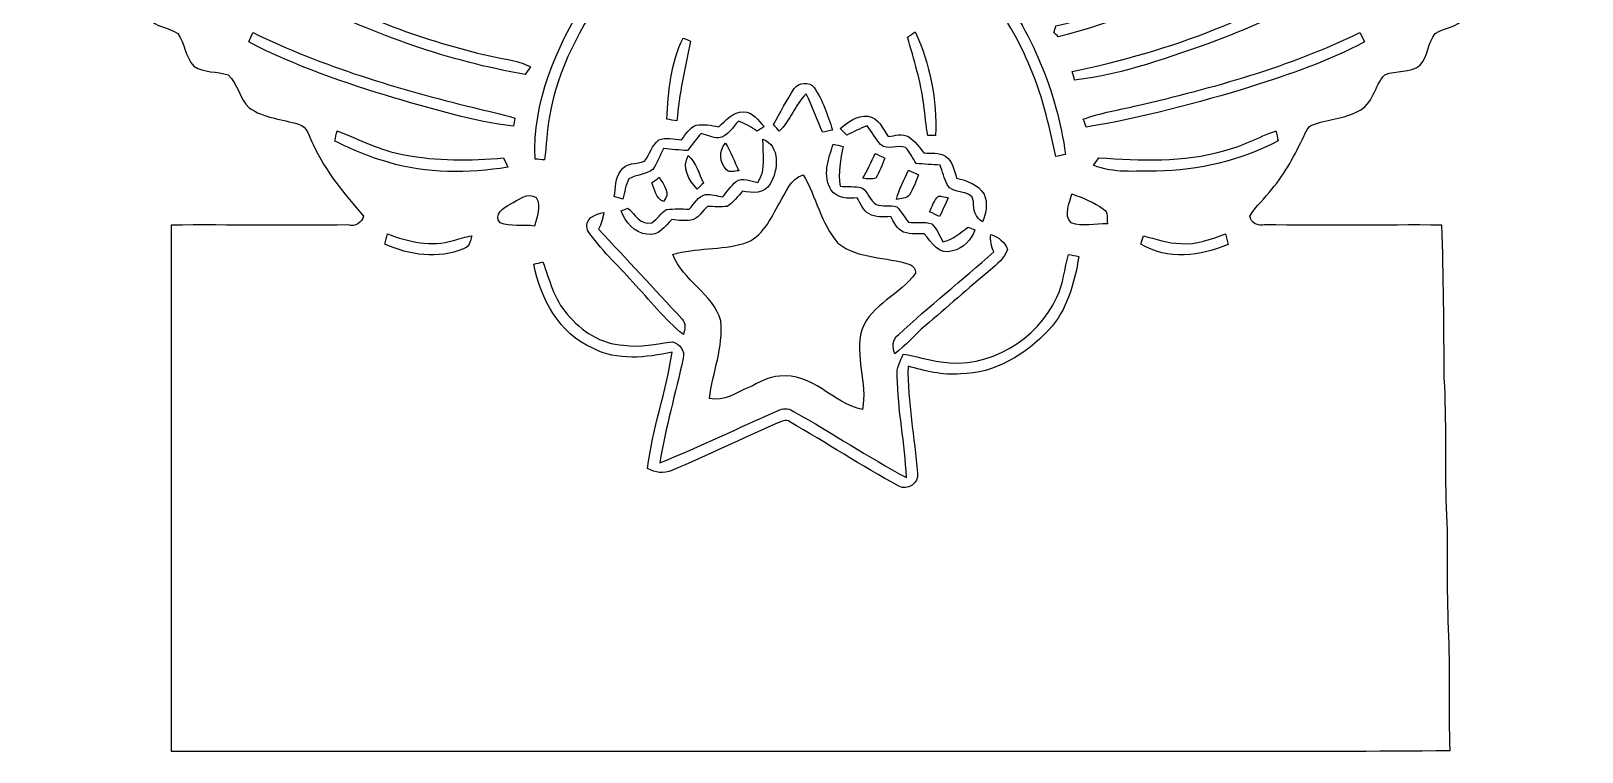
# Model space of a CAD drawing. Header units: centimetres. Extents: x -14.7 to 14.7, y -16 to 16.1.
# Drawn here: x -14.66 to 14.66, y -15.98 to -2.34 of the extents above; entities that cross this region are included whole.
import ezdxf

# ---------------------------------------------------------------- set-up
doc = ezdxf.new("R2010")
doc.units = ezdxf.units.CM
doc.header["$MEASUREMENT"] = 0
doc.layers.add('Camada 1', color=7, linetype='Continuous')

msp = doc.modelspace()

# ---------------------------------------------------------------- linework, layer by layer
at = {"layer": 'Camada 1', "color": 156}
for points, knots in [([(-1.37866, 15.8055), (0.9211, 16.02034), (3.26143, 16.12971), (5.54355, 15.70002), (5.54355, 15.70002), (6.09177, 15.57796), (6.66044, 15.46049), (7.13599, 15.14369), (7.13599, 15.14369), (7.29262, 15.03116), (7.44608, 14.86676), (7.42703, 14.65615), (7.42703, 14.65615), (7.4482, 14.39616), (7.13352, 14.25469), (7.16139, 13.99258), (7.16139, 13.99258), (7.16915, 13.40697), (7.15398, 12.78396), (7.45807, 12.26009), (7.45807, 12.26009), (7.67786, 12.20999), (7.9248, 12.22763), (8.12447, 12.11016), (8.12447, 12.11016), (8.1975, 12.07982), (8.16575, 11.98633), (8.13964, 11.93236), (8.13964, 11.93236), (8.02252, 11.76091), (7.82708, 11.65401), (7.72513, 11.47127), (7.72513, 11.47127), (7.69796, 11.21904), (7.85072, 10.95481), (7.72231, 10.71386), (7.72231, 10.71386), (7.487, 10.79465), (7.28169, 10.96186), (7.03897, 11.01231), (7.03897, 11.01231), (6.80085, 10.94811), (6.60118, 10.77595), (6.34682, 10.75373), (6.34682, 10.75373), (6.2925, 11.00737), (6.37328, 11.26419), (6.39939, 11.51608), (6.39939, 11.51608), (6.26392, 11.70834), (5.99828, 11.83569), (5.94819, 12.07453), (5.94819, 12.07453), (6.13763, 12.26573), (6.45724, 12.16766), (6.67949, 12.30348), (6.67949, 12.30348), (6.89857, 12.694), (6.79662, 13.17554), (6.7885, 13.60099), (6.7885, 13.60099), (6.78886, 13.71671), (6.63363, 13.77103), (6.54967, 13.69977), (6.54967, 13.69977), (5.57636, 13.10146), (4.44465, 12.85381), (3.34574, 12.5984), (3.34574, 12.5984), (2.99967, 12.50668), (2.63031, 12.48339), (2.3054, 12.32429), (2.3054, 12.32429), (2.37702, 12.18071), (2.51178, 12.09111), (2.65959, 12.03995), (2.65959, 12.03995), (3.53166, 11.67941), (4.29013, 11.08498), (4.92866, 10.39671), (4.92866, 10.39671), (5.55731, 9.68975), (5.97994, 8.80216), (6.13904, 7.87012), (6.13904, 7.87012), (6.24946, 7.32896), (6.2678, 6.77474), (6.25722, 6.22406), (6.25722, 6.22406), (6.24311, 6.09071), (6.26357, 5.95736), (6.30837, 5.83212), (6.30837, 5.83212), (6.56555, 5.86458), (6.88411, 5.99264), (7.09859, 5.79296), (7.09859, 5.79296), (7.22947, 5.67831), (7.25629, 5.50157), (7.33566, 5.35587), (7.33566, 5.35587), (7.54415, 5.29907), (7.77028, 5.32306), (7.97772, 5.25709), (7.97772, 5.25709), (8.22925, 5.12868), (8.45785, 4.84223), (8.36683, 4.54448), (8.36683, 4.54448), (8.16963, 4.20582), (7.7978, 4.03542), (7.45984, 3.8668), (7.45984, 3.8668), (7.4609, 3.81952), (7.46231, 3.7719), (7.46372, 3.72463), (7.46372, 3.72463), (7.73042, 3.5754), (7.9883, 3.40924), (8.22466, 3.21451), (8.22466, 3.21451), (8.39047, 3.08398), (8.5411, 2.92841), (8.73548, 2.8381), (8.73548, 2.8381), (10.08168, 4.38044), (11.43952, 5.91432), (12.86686, 7.38258), (12.86686, 7.38258), (13.25316, 7.74876), (13.59888, 8.17562), (14.06984, 8.43915), (14.06984, 8.43915), (14.39545, 8.53052), (14.62617, 8.1594), (14.65792, 7.88423), (14.65792, 7.88423), (14.63322, 7.64575), (14.44554, 7.48877), (14.34677, 7.28662), (14.34677, 7.28662), (14.43531, 7.07743), (14.61841, 6.89751), (14.58807, 6.65021), (14.58807, 6.65021), (14.55491, 6.39516), (14.26527, 6.27697), (14.18061, 6.04979), (14.18061, 6.04979), (14.23247, 5.83071), (14.3831, 5.61446), (14.30408, 5.38233), (14.30408, 5.38233), (14.21201, 5.19642), (14.03209, 5.074), (13.88145, 4.93924), (13.88145, 4.93924), (13.88957, 4.72369), (14.01657, 4.50286), (13.95024, 4.28942), (13.95024, 4.28942), (13.85147, 4.09928), (13.67508, 3.96593), (13.52127, 3.82199), (13.52127, 3.82199), (13.5576, 3.61491), (13.63098, 3.41101), (13.62287, 3.19793), (13.62287, 3.19793), (13.57736, 2.92664), (13.38721, 2.71392), (13.24751, 2.48638), (13.24751, 2.48638), (13.20659, 2.39254), (13.07218, 2.28247), (13.13815, 2.16782), (13.13815, 2.16782), (13.24504, 1.97591), (13.46412, 1.85032), (13.51527, 1.62595), (13.51527, 1.62595), (13.62922, 1.30246), (13.20059, 1.14406), (13.23128, 0.83538), (13.23128, 0.83538), (13.29655, 0.62054), (13.42707, 0.40958), (13.37239, 0.17427), (13.37239, 0.17427), (13.30149, -0.01588), (13.10428, -0.12806), (13.02949, -0.31538), (13.02949, -0.31538), (13.01044, -0.55492), (13.12122, -0.8255), (12.96141, -1.03823), (12.96141, -1.03823), (12.86334, -1.20086), (12.65202, -1.24319), (12.54548, -1.39559), (12.54548, -1.39559), (12.46576, -1.62278), (12.60687, -1.89724), (12.43542, -2.09797), (12.43542, -2.09797), (12.3063, -2.28529), (12.05124, -2.26977), (11.88261, -2.39289), (11.88261, -2.39289), (11.74503, -2.56893), (11.75032, -2.82328), (11.59722, -2.9905), (11.59722, -2.9905), (11.41201, -3.14678), (11.14249, -3.07869), (10.93152, -3.17253), (10.93152, -3.17253), (10.7315, -3.37749), (10.71245, -3.73874), (10.42458, -3.86151), (10.42458, -3.86151), (10.15718, -4.01426), (9.8358, -4.01179), (9.55357, -4.12397), (9.55357, -4.12397), (9.46961, -4.15643), (9.44633, -4.25203), (9.4047, -4.32223), (9.4047, -4.32223), (9.23678, -4.67995), (9.05157, -5.03414), (8.79369, -5.33647), (8.79369, -5.33647), (8.66246, -5.51004), (8.49312, -5.65644), (8.38271, -5.84482), (8.38271, -5.84482), (8.38235, -5.97147), (8.55063, -6.04555), (8.65999, -6.01063), (8.65999, -6.01063), (9.77547, -6.02721), (10.89131, -6.00745), (12.00714, -6.01521), (12.00714, -6.01521), (12.04454, -6.979), (12.04807, -7.9435), (12.05477, -8.90799), (12.05477, -8.90799), (12.10522, -9.72397), (12.06394, -10.54171), (12.09851, -11.35803), (12.09851, -11.35803), (12.13626, -12.12109), (12.09992, -12.88591), (12.13626, -13.64932), (12.13626, -13.64932), (12.1733, -14.41591), (12.13309, -15.18356), (12.16801, -15.95014), (12.16801, -15.95014), (9.34085, -15.98013), (6.51369, -15.95473), (3.68653, -15.96319), (3.68653, -15.96319), (-1.54623, -15.96319), (-6.77898, -15.96355), (-12.01173, -15.96284), (-12.01173, -15.96284), (-12.01208, -12.64708), (-12.01208, -9.33097), (-12.01208, -6.01486), (-12.01208, -6.01486), (-10.89448, -6.00781), (-9.77724, -6.0265), (-8.65999, -6.01098), (-8.65999, -6.01098), (-8.53123, -6.05472), (-8.40423, -5.96371), (-8.37389, -5.84518), (-8.37389, -5.84518), (-8.73019, -5.42537), (-9.09708, -5.00239), (-9.32251, -4.49298), (-9.32251, -4.49298), (-9.40188, -4.35963), (-9.42869, -4.15114), (-9.60226, -4.10422), (-9.60226, -4.10422), (-9.91729, -4.01708), (-10.25948, -3.98674), (-10.53783, -3.79871), (-10.53783, -3.79871), (-10.71386, -3.62268), (-10.74738, -3.34292), (-10.93223, -3.17571), (-10.93223, -3.17571), (-11.14178, -3.09809), (-11.3919, -3.14431), (-11.58134, -3.00919), (-11.58134, -3.00919), (-11.74327, -2.83704), (-11.75068, -2.58092), (-11.88367, -2.3936), (-11.88367, -2.3936), (-12.05265, -2.2733), (-12.30101, -2.27401), (-12.43789, -2.10044), (-12.43789, -2.10044), (-12.59628, -1.90041), (-12.46823, -1.62348), (-12.54795, -1.39771), (-12.54795, -1.39771), (-12.68377, -1.23084), (-12.92437, -1.15394), (-13.01468, -0.94791), (-13.01468, -0.94791), (-13.10605, -0.74542), (-12.99457, -0.52282), (-13.02068, -0.31397), (-13.02068, -0.31397), (-13.15403, -0.09772), (-13.43836, 0.07796), (-13.38545, 0.37006), (-13.38545, 0.37006), (-13.37381, 0.57432), (-13.22035, 0.7433), (-13.23023, 0.95215), (-13.23023, 0.95215), (-13.34841, 1.14618), (-13.55478, 1.31692), (-13.52656, 1.57021), (-13.52656, 1.57021), (-13.50751, 1.8415), (-13.20906, 1.97168), (-13.12404, 2.21156), (-13.12404, 2.21156), (-13.20306, 2.56646), (-13.55972, 2.80494), (-13.61299, 3.17359), (-13.61299, 3.17359), (-13.67402, 3.37785), (-13.54843, 3.55776), (-13.52197, 3.75179), (-13.52197, 3.75179), (-13.59006, 3.99979), (-13.91497, 4.08164), (-13.96647, 4.3434), (-13.96647, 4.3434), (-13.99646, 4.5406), (-13.89874, 4.7304), (-13.87158, 4.92196), (-13.87158, 4.92196), (-14.01833, 5.08247), (-14.24446, 5.19254), (-14.30549, 5.41584), (-14.30549, 5.41584), (-14.40286, 5.64797), (-14.2046, 5.85153), (-14.17849, 6.07448), (-14.17849, 6.07448), (-14.28574, 6.26463), (-14.52915, 6.36552), (-14.57149, 6.59412), (-14.57149, 6.59412), (-14.65862, 6.85906), (-14.44202, 7.06296), (-14.34853, 7.28416), (-14.34853, 7.28416), (-14.44484, 7.48418), (-14.6371, 7.65175), (-14.65157, 7.88423), (-14.65157, 7.88423), (-14.64063, 8.10154), (-14.50587, 8.31991), (-14.31325, 8.42151), (-14.31325, 8.42151), (-14.03844, 8.54816), (-13.8363, 8.26735), (-13.63839, 8.12871), (-13.63839, 8.12871), (-12.98081, 7.52863), (-12.37156, 6.87811), (-11.75844, 6.23323), (-11.75844, 6.23323), (-10.87332, 5.28249), (-9.99314, 4.32717), (-9.13941, 3.34786), (-9.13941, 3.34786), (-8.96303, 3.14572), (-8.78628, 2.94252), (-8.58732, 2.76119), (-8.58732, 2.76119), (-8.43421, 2.85327), (-8.26347, 2.92982), (-8.14211, 3.06352), (-8.14211, 3.06352), (-8.09907, 3.16195), (-8.21055, 3.21134), (-8.27899, 3.2512), (-8.27899, 3.2512), (-8.55945, 3.38914), (-8.88506, 3.51084), (-9.0237, 3.81635), (-9.0237, 3.81635), (-9.12742, 4.00897), (-9.04946, 4.24462), (-8.91822, 4.40231), (-8.91822, 4.40231), (-8.68363, 4.60975), (-8.35907, 4.59705), (-8.06838, 4.63726), (-8.06838, 4.63726), (-8.02287, 4.91596), (-7.87647, 5.24581), (-7.54768, 5.26027), (-7.54768, 5.26027), (-7.21254, 5.34423), (-7.01075, 4.88174), (-6.67632, 4.99674), (-6.67632, 4.99674), (-6.84354, 5.87163), (-6.90986, 6.76487), (-6.8453, 7.65457), (-6.8453, 7.65457), (-6.69537, 9.22373), (-5.76121, 10.6874), (-4.42419, 11.51396), (-4.42419, 11.51396), (-4.28272, 11.59828), (-4.14373, 11.70623), (-4.10351, 11.87803), (-4.10351, 11.87803), (-4.85987, 11.99127), (-5.62857, 12.00009), (-6.38845, 12.0904), (-6.38845, 12.0904), (-6.4135, 11.91507), (-6.45019, 11.73586), (-6.43043, 11.55876), (-6.43043, 11.55876), (-6.35212, 11.38026), (-6.1535, 11.27372), (-6.102, 11.07969), (-6.102, 11.07969), (-5.98734, 10.74738), (-6.30202, 10.36849), (-6.65021, 10.42317), (-6.65021, 10.42317), (-6.93596, 10.42564), (-7.13987, 10.71845), (-7.13811, 10.98515), (-7.13811, 10.98515), (-7.08554, 11.19646), (-6.90774, 11.34604), (-6.81461, 11.53724), (-6.81461, 11.53724), (-6.78815, 11.73586), (-6.75993, 11.94506), (-6.8012, 12.14332), (-6.8012, 12.14332), (-6.88622, 12.24104), (-7.02874, 12.25515), (-7.14234, 12.29854), (-7.14234, 12.29854), (-7.4609, 12.38885), (-7.77099, 12.50421), (-8.08143, 12.61816), (-8.08143, 12.61816), (-8.12059, 12.57723), (-8.15975, 12.53631), (-8.19891, 12.49539), (-8.19891, 12.49539), (-8.19256, 11.94788), (-8.18056, 11.40037), (-8.14917, 10.85391), (-8.14917, 10.85391), (-8.13294, 10.68987), (-8.05991, 10.53959), (-7.99677, 10.39001), (-7.99677, 10.39001), (-7.74347, 10.33992), (-7.48983, 10.28912), (-7.24429, 10.20833), (-7.24429, 10.20833), (-7.34836, 9.96844), (-7.5505, 9.80122), (-7.74383, 9.63612), (-7.74383, 9.63612), (-7.74876, 9.37119), (-7.66198, 9.10625), (-7.72336, 8.84343), (-7.72336, 8.84343), (-7.97913, 8.90411), (-8.19468, 9.07239), (-8.44585, 9.1373), (-8.44585, 9.1373), (-8.69103, 9.08826), (-8.90905, 8.88824), (-9.17011, 8.94221), (-9.17011, 8.94221), (-9.15317, 9.17646), (-9.08226, 9.404), (-9.06815, 9.63754), (-9.06815, 9.63754), (-9.19692, 9.84532), (-9.39377, 9.99984), (-9.54123, 10.19457), (-9.54123, 10.19457), (-9.35108, 10.40447), (-9.0364, 10.32827), (-8.79475, 10.42317), (-8.79475, 10.42317), (-8.67728, 10.55017), (-8.56968, 10.71527), (-8.57321, 10.89625), (-8.57321, 10.89625), (-8.5912, 11.48962), (-8.5912, 12.08334), (-8.57709, 12.67672), (-8.57709, 12.67672), (-8.56403, 12.94377), (-8.67128, 13.20306), (-8.63565, 13.46976), (-8.63565, 13.46976), (-8.5531, 13.68354), (-8.37353, 13.84582), (-8.19079, 13.97564), (-8.19079, 13.97564), (-7.72654, 14.29844), (-7.20584, 14.53092), (-6.67385, 14.71859), (-6.67385, 14.71859), (-4.97628, 15.35077), (-3.17147, 15.61218), (-1.37866, 15.8055), (-1.37866, 15.8055), (-1.37866, 15.8055), (-1.37866, 15.8055), (-1.37866, 15.8055)], [0, 0, 0, 0, 0.00735294, 0.00735294, 0.00735294, 0.00735294, 0.01470588, 0.01470588, 0.01470588, 0.01470588, 0.02205882, 0.02205882, 0.02205882, 0.02205882, 0.02941176, 0.02941176, 0.02941176, 0.02941176, 0.03676471, 0.03676471, 0.03676471, 0.03676471, 0.04411765, 0.04411765, 0.04411765, 0.04411765, 0.05147059, 0.05147059, 0.05147059, 0.05147059, 0.05882353, 0.05882353, 0.05882353, 0.05882353, 0.06617647, 0.06617647, 0.06617647, 0.06617647, 0.07352941, 0.07352941, 0.07352941, 0.07352941, 0.08088235, 0.08088235, 0.08088235, 0.08088235, 0.08823529, 0.08823529, 0.08823529, 0.08823529, 0.09558824, 0.09558824, 0.09558824, 0.09558824, 0.10294118, 0.10294118, 0.10294118, 0.10294118, 0.11029412, 0.11029412, 0.11029412, 0.11029412, 0.11764706, 0.11764706, 0.11764706, 0.11764706, 0.125, 0.125, 0.125, 0.125, 0.13235294, 0.13235294, 0.13235294, 0.13235294, 0.13970588, 0.13970588, 0.13970588, 0.13970588, 0.14705882, 0.14705882, 0.14705882, 0.14705882, 0.15441176, 0.15441176, 0.15441176, 0.15441176, 0.16176471, 0.16176471, 0.16176471, 0.16176471, 0.16911765, 0.16911765, 0.16911765, 0.16911765, 0.17647059, 0.17647059, 0.17647059, 0.17647059, 0.18382353, 0.18382353, 0.18382353, 0.18382353, 0.19117647, 0.19117647, 0.19117647, 0.19117647, 0.19852941, 0.19852941, 0.19852941, 0.19852941, 0.20588235, 0.20588235, 0.20588235, 0.20588235, 0.21323529, 0.21323529, 0.21323529, 0.21323529, 0.22058824, 0.22058824, 0.22058824, 0.22058824, 0.22794118, 0.22794118, 0.22794118, 0.22794118, 0.23529412, 0.23529412, 0.23529412, 0.23529412, 0.24264706, 0.24264706, 0.24264706, 0.24264706, 0.25, 0.25, 0.25, 0.25, 0.25735294, 0.25735294, 0.25735294, 0.25735294, 0.26470588, 0.26470588, 0.26470588, 0.26470588, 0.27205882, 0.27205882, 0.27205882, 0.27205882, 0.27941176, 0.27941176, 0.27941176, 0.27941176, 0.28676471, 0.28676471, 0.28676471, 0.28676471, 0.29411765, 0.29411765, 0.29411765, 0.29411765, 0.30147059, 0.30147059, 0.30147059, 0.30147059, 0.30882353, 0.30882353, 0.30882353, 0.30882353, 0.31617647, 0.31617647, 0.31617647, 0.31617647, 0.32352941, 0.32352941, 0.32352941, 0.32352941, 0.33088235, 0.33088235, 0.33088235, 0.33088235, 0.33823529, 0.33823529, 0.33823529, 0.33823529, 0.34558824, 0.34558824, 0.34558824, 0.34558824, 0.35294118, 0.35294118, 0.35294118, 0.35294118, 0.36029412, 0.36029412, 0.36029412, 0.36029412, 0.36764706, 0.36764706, 0.36764706, 0.36764706, 0.375, 0.375, 0.375, 0.375, 0.38235294, 0.38235294, 0.38235294, 0.38235294, 0.38970588, 0.38970588, 0.38970588, 0.38970588, 0.39705882, 0.39705882, 0.39705882, 0.39705882, 0.40441176, 0.40441176, 0.40441176, 0.40441176, 0.41176471, 0.41176471, 0.41176471, 0.41176471, 0.41911765, 0.41911765, 0.41911765, 0.41911765, 0.42647059, 0.42647059, 0.42647059, 0.42647059, 0.43382353, 0.43382353, 0.43382353, 0.43382353, 0.44117647, 0.44117647, 0.44117647, 0.44117647, 0.44852941, 0.44852941, 0.44852941, 0.44852941, 0.45588235, 0.45588235, 0.45588235, 0.45588235, 0.46323529, 0.46323529, 0.46323529, 0.46323529, 0.47058824, 0.47058824, 0.47058824, 0.47058824, 0.47794118, 0.47794118, 0.47794118, 0.47794118, 0.48529412, 0.48529412, 0.48529412, 0.48529412, 0.49264706, 0.49264706, 0.49264706, 0.49264706, 0.5, 0.5, 0.5, 0.5, 0.50735294, 0.50735294, 0.50735294, 0.50735294, 0.51470588, 0.51470588, 0.51470588, 0.51470588, 0.52205882, 0.52205882, 0.52205882, 0.52205882, 0.52941176, 0.52941176, 0.52941176, 0.52941176, 0.53676471, 0.53676471, 0.53676471, 0.53676471, 0.54411765, 0.54411765, 0.54411765, 0.54411765, 0.55147059, 0.55147059, 0.55147059, 0.55147059, 0.55882353, 0.55882353, 0.55882353, 0.55882353, 0.56617647, 0.56617647, 0.56617647, 0.56617647, 0.57352941, 0.57352941, 0.57352941, 0.57352941, 0.58088235, 0.58088235, 0.58088235, 0.58088235, 0.58823529, 0.58823529, 0.58823529, 0.58823529, 0.59558824, 0.59558824, 0.59558824, 0.59558824, 0.60294118, 0.60294118, 0.60294118, 0.60294118, 0.61029412, 0.61029412, 0.61029412, 0.61029412, 0.61764706, 0.61764706, 0.61764706, 0.61764706, 0.625, 0.625, 0.625, 0.625, 0.63235294, 0.63235294, 0.63235294, 0.63235294, 0.63970588, 0.63970588, 0.63970588, 0.63970588, 0.64705882, 0.64705882, 0.64705882, 0.64705882, 0.65441176, 0.65441176, 0.65441176, 0.65441176, 0.66176471, 0.66176471, 0.66176471, 0.66176471, 0.66911765, 0.66911765, 0.66911765, 0.66911765, 0.67647059, 0.67647059, 0.67647059, 0.67647059, 0.68382353, 0.68382353, 0.68382353, 0.68382353, 0.69117647, 0.69117647, 0.69117647, 0.69117647, 0.69852941, 0.69852941, 0.69852941, 0.69852941, 0.70588235, 0.70588235, 0.70588235, 0.70588235, 0.71323529, 0.71323529, 0.71323529, 0.71323529, 0.72058824, 0.72058824, 0.72058824, 0.72058824, 0.72794118, 0.72794118, 0.72794118, 0.72794118, 0.73529412, 0.73529412, 0.73529412, 0.73529412, 0.74264706, 0.74264706, 0.74264706, 0.74264706, 0.75, 0.75, 0.75, 0.75, 0.75735294, 0.75735294, 0.75735294, 0.75735294, 0.76470588, 0.76470588, 0.76470588, 0.76470588, 0.77205882, 0.77205882, 0.77205882, 0.77205882, 0.77941176, 0.77941176, 0.77941176, 0.77941176, 0.78676471, 0.78676471, 0.78676471, 0.78676471, 0.79411765, 0.79411765, 0.79411765, 0.79411765, 0.80147059, 0.80147059, 0.80147059, 0.80147059, 0.80882353, 0.80882353, 0.80882353, 0.80882353, 0.81617647, 0.81617647, 0.81617647, 0.81617647, 0.82352941, 0.82352941, 0.82352941, 0.82352941, 0.83088235, 0.83088235, 0.83088235, 0.83088235, 0.83823529, 0.83823529, 0.83823529, 0.83823529, 0.84558824, 0.84558824, 0.84558824, 0.84558824, 0.85294118, 0.85294118, 0.85294118, 0.85294118, 0.86029412, 0.86029412, 0.86029412, 0.86029412, 0.86764706, 0.86764706, 0.86764706, 0.86764706, 0.875, 0.875, 0.875, 0.875, 0.88235294, 0.88235294, 0.88235294, 0.88235294, 0.88970588, 0.88970588, 0.88970588, 0.88970588, 0.89705882, 0.89705882, 0.89705882, 0.89705882, 0.90441176, 0.90441176, 0.90441176, 0.90441176, 0.91176471, 0.91176471, 0.91176471, 0.91176471, 0.91911765, 0.91911765, 0.91911765, 0.91911765, 0.92647059, 0.92647059, 0.92647059, 0.92647059, 0.93382353, 0.93382353, 0.93382353, 0.93382353, 0.94117647, 0.94117647, 0.94117647, 0.94117647, 0.94852941, 0.94852941, 0.94852941, 0.94852941, 0.95588235, 0.95588235, 0.95588235, 0.95588235, 0.96323529, 0.96323529, 0.96323529, 0.96323529, 0.97058824, 0.97058824, 0.97058824, 0.97058824, 0.97794118, 0.97794118, 0.97794118, 0.97794118, 0.98529412, 0.98529412, 0.98529412, 0.98529412, 1, 1, 1, 1]), ([(12.579, 0.89958), (12.32147, 0.58244), (12.06394, 0.26282), (11.75103, -0.00247), (11.75103, -0.00247), (10.58263, -1.02764), (9.17681, -1.73849), (7.73924, -2.3047), (7.73924, -2.3047), (6.86117, -2.661), (5.94607, -2.91218), (5.02144, -3.11326), (5.02144, -3.11326), (5.03661, -3.16583), (5.05248, -3.2191), (5.06801, -3.27237), (5.06801, -3.27237), (5.99369, -3.16442), (6.87458, -2.83774), (7.74771, -2.5273), (7.74771, -2.5273), (9.16129, -1.97908), (10.54559, -1.29716), (11.71504, -0.31962), (11.71504, -0.31962), (12.13097, 0.0575), (12.56947, 0.4445), (12.81959, 0.95779), (12.81959, 0.95779), (12.73881, 0.94827), (12.63227, 0.97861), (12.579, 0.89958), (12.579, 0.89958), (12.579, 0.89958), (12.579, 0.89958), (12.579, 0.89958)], [0, 0, 0, 0, 0.1, 0.1, 0.1, 0.1, 0.2, 0.2, 0.2, 0.2, 0.3, 0.3, 0.3, 0.3, 0.4, 0.4, 0.4, 0.4, 0.5, 0.5, 0.5, 0.5, 0.6, 0.6, 0.6, 0.6, 0.7, 0.7, 0.7, 0.7, 0.8, 0.8, 0.8, 0.8, 1, 1, 1, 1]), ([(7.87647, -0.85196), (7.43091, -1.18886), (6.92185, -1.42522), (6.41703, -1.657), (6.41703, -1.657), (5.86952, -1.90535), (5.30296, -2.11737), (4.71452, -2.24543), (4.71452, -2.24543), (4.70112, -2.28671), (4.68771, -2.32833), (4.67466, -2.37031), (4.67466, -2.37031), (4.70147, -2.39748), (4.72828, -2.42499), (4.75544, -2.45251), (4.75544, -2.45251), (5.81519, -2.20028), (6.82413, -1.75542), (7.75758, -1.19733), (7.75758, -1.19733), (7.92656, -1.05551), (8.21196, -0.97014), (8.25147, -0.72143), (8.25147, -0.72143), (8.1086, -0.63429), (7.98759, -0.78246), (7.87647, -0.85196), (7.87647, -0.85196), (7.87647, -0.85196), (7.87647, -0.85196), (7.87647, -0.85196)], [0, 0, 0, 0, 0.11111111, 0.11111111, 0.11111111, 0.11111111, 0.22222222, 0.22222222, 0.22222222, 0.22222222, 0.33333333, 0.33333333, 0.33333333, 0.33333333, 0.44444444, 0.44444444, 0.44444444, 0.44444444, 0.55555556, 0.55555556, 0.55555556, 0.55555556, 0.66666667, 0.66666667, 0.66666667, 0.66666667, 0.77777778, 0.77777778, 0.77777778, 0.77777778, 1, 1, 1, 1]), ([(-4.18888, -1.77341), (-4.73216, -2.6737), (-5.18442, -3.69182), (-5.12833, -4.76673), (-5.12833, -4.76673), (-5.06871, -4.77202), (-5.00944, -4.77732), (-4.94983, -4.78296), (-4.94983, -4.78296), (-4.91455, -4.51026), (-4.90784, -4.23404), (-4.86022, -3.96311), (-4.86022, -3.96311), (-4.71099, -3.0607), (-4.25097, -2.25284), (-3.75849, -1.49684), (-3.75849, -1.49684), (-3.66677, -1.39912), (-3.66078, -1.26788), (-3.66889, -1.14371), (-3.66889, -1.14371), (-3.93241, -1.26012), (-4.03507, -1.55081), (-4.18888, -1.77341), (-4.18888, -1.77341), (-4.18888, -1.77341), (-4.18888, -1.77341), (-4.18888, -1.77341)], [0, 0, 0, 0, 0.125, 0.125, 0.125, 0.125, 0.25, 0.25, 0.25, 0.25, 0.375, 0.375, 0.375, 0.375, 0.5, 0.5, 0.5, 0.5, 0.625, 0.625, 0.625, 0.625, 0.75, 0.75, 0.75, 0.75, 1, 1, 1, 1]), ([(3.40713, -1.39594), (3.38596, -1.43228), (3.36479, -1.46897), (3.34433, -1.50566), (3.34433, -1.50566), (3.66219, -1.96039), (3.98004, -2.42217), (4.18818, -2.9397), (4.18818, -2.9397), (4.44782, -3.50449), (4.57941, -4.11586), (4.71241, -4.71981), (4.71241, -4.71981), (4.77344, -4.70606), (4.83482, -4.6923), (4.89585, -4.67783), (4.89585, -4.67783), (4.72722, -3.48756), (4.25591, -2.33856), (3.50979, -1.39277), (3.50979, -1.39277), (3.48403, -1.39347), (3.43288, -1.39524), (3.40713, -1.39594), (3.40713, -1.39594), (3.40713, -1.39594), (3.40713, -1.39594), (3.40713, -1.39594)], [0, 0, 0, 0, 0.125, 0.125, 0.125, 0.125, 0.25, 0.25, 0.25, 0.25, 0.375, 0.375, 0.375, 0.375, 0.5, 0.5, 0.5, 0.5, 0.625, 0.625, 0.625, 0.625, 0.75, 0.75, 0.75, 0.75, 1, 1, 1, 1]), ([(-9.61496, -1.51589), (-9.60049, -1.61784), (-9.57298, -1.7332), (-9.46397, -1.77271), (-9.46397, -1.77271), (-8.15128, -2.41512), (-6.76169, -2.92029), (-5.31707, -3.16442), (-5.31707, -3.16442), (-5.28355, -3.1175), (-5.25004, -3.07023), (-5.21617, -3.02366), (-5.21617, -3.02366), (-5.34776, -2.95346), (-5.4924, -2.90971), (-5.63951, -2.88607), (-5.63951, -2.88607), (-6.88058, -2.64901), (-8.07791, -2.21368), (-9.21032, -1.65735), (-9.21032, -1.65735), (-9.33803, -1.59209), (-9.47491, -1.54587), (-9.61496, -1.51589), (-9.61496, -1.51589), (-9.61496, -1.51589), (-9.61496, -1.51589), (-9.61496, -1.51589)], [0, 0, 0, 0, 0.125, 0.125, 0.125, 0.125, 0.25, 0.25, 0.25, 0.25, 0.375, 0.375, 0.375, 0.375, 0.5, 0.5, 0.5, 0.5, 0.625, 0.625, 0.625, 0.625, 0.75, 0.75, 0.75, 0.75, 1, 1, 1, 1]), ([(-10.46092, -2.37419), (-10.48949, -2.4324), (-10.51736, -2.49132), (-10.54453, -2.55058), (-10.54453, -2.55058), (-9.66788, -3.01096), (-8.72596, -3.32634), (-7.78193, -3.61527), (-7.78193, -3.61527), (-7.0425, -3.82235), (-6.30484, -4.05659), (-5.53932, -4.14584), (-5.53932, -4.14584), (-5.53085, -4.0954), (-5.52274, -4.04495), (-5.51462, -3.99521), (-5.51462, -3.99521), (-5.76968, -3.90701), (-6.03603, -3.85833), (-6.29673, -3.79095), (-6.29673, -3.79095), (-7.72301, -3.44523), (-9.13906, -3.02013), (-10.46092, -2.37419), (-10.46092, -2.37419), (-10.46092, -2.37419), (-10.46092, -2.37419), (-10.46092, -2.37419)], [0, 0, 0, 0, 0.125, 0.125, 0.125, 0.125, 0.25, 0.25, 0.25, 0.25, 0.375, 0.375, 0.375, 0.375, 0.5, 0.5, 0.5, 0.5, 0.625, 0.625, 0.625, 0.625, 0.75, 0.75, 0.75, 0.75, 1, 1, 1, 1]), ([(-2.3301, -2.47932), (-2.56963, -2.94746), (-2.61338, -3.49356), (-2.64019, -4.01144), (-2.64019, -4.01144), (-2.57669, -4.02308), (-2.51354, -4.03472), (-2.44969, -4.04601), (-2.44969, -4.04601), (-2.40947, -3.53483), (-2.292, -3.03636), (-2.19463, -2.53436), (-2.19463, -2.53436), (-2.23979, -2.51601), (-2.28494, -2.49731), (-2.3301, -2.47932), (-2.3301, -2.47932), (-2.3301, -2.47932), (-2.3301, -2.47932), (-2.3301, -2.47932)], [0, 0, 0, 0, 0.16666667, 0.16666667, 0.16666667, 0.16666667, 0.33333333, 0.33333333, 0.33333333, 0.33333333, 0.5, 0.5, 0.5, 0.5, 0.66666667, 0.66666667, 0.66666667, 0.66666667, 1, 1, 1, 1]), ([(1.9117, -2.46168), (2.02671, -2.88502), (2.16394, -3.30482), (2.21615, -3.74262), (2.21615, -3.74262), (2.2419, -3.93524), (2.2546, -4.13138), (2.29376, -4.32259), (2.29376, -4.32259), (2.32974, -4.32223), (2.40206, -4.32223), (2.4384, -4.32188), (2.4384, -4.32188), (2.46697, -3.65266), (2.33786, -2.96686), (2.05317, -2.36008), (2.05317, -2.36008), (2.00554, -2.3936), (1.95862, -2.42782), (1.9117, -2.46168), (1.9117, -2.46168), (1.9117, -2.46168), (1.9117, -2.46168), (1.9117, -2.46168)], [0, 0, 0, 0, 0.14285714, 0.14285714, 0.14285714, 0.14285714, 0.28571429, 0.28571429, 0.28571429, 0.28571429, 0.42857143, 0.42857143, 0.42857143, 0.42857143, 0.57142857, 0.57142857, 0.57142857, 0.57142857, 0.71428571, 0.71428571, 0.71428571, 0.71428571, 1, 1, 1, 1]), ([(6.25863, -3.75391), (5.91538, -3.83681), (5.56225, -3.88726), (5.23134, -4.01461), (5.23134, -4.01461), (5.24969, -4.06329), (5.26838, -4.11268), (5.28708, -4.16243), (5.28708, -4.16243), (6.34436, -3.98639), (7.38505, -3.70981), (8.40952, -3.39584), (8.40952, -3.39584), (9.13836, -3.15948), (9.87072, -2.91571), (10.547, -2.54988), (10.547, -2.54988), (10.51842, -2.49061), (10.48949, -2.4324), (10.46021, -2.37419), (10.46021, -2.37419), (9.13095, -3.02472), (7.69408, -3.41701), (6.25863, -3.75391), (6.25863, -3.75391), (6.25863, -3.75391), (6.25863, -3.75391), (6.25863, -3.75391)], [0, 0, 0, 0, 0.125, 0.125, 0.125, 0.125, 0.25, 0.25, 0.25, 0.25, 0.375, 0.375, 0.375, 0.375, 0.5, 0.5, 0.5, 0.5, 0.625, 0.625, 0.625, 0.625, 0.75, 0.75, 0.75, 0.75, 1, 1, 1, 1]), ([(-0.23283, -3.43359), (-0.37818, -3.65019), (-0.49424, -3.88514), (-0.62301, -4.11162), (-0.62301, -4.11162), (-0.58738, -4.15466), (-0.5521, -4.19735), (-0.51576, -4.24109), (-0.51576, -4.24109), (-0.30621, -4.03543), (-0.21484, -3.74121), (-0.00741, -3.53342), (-0.00741, -3.53342), (0.11007, -3.76873), (0.19544, -4.01884), (0.30021, -4.26014), (0.30021, -4.26014), (0.36442, -4.24603), (0.42862, -4.23192), (0.49318, -4.21711), (0.49318, -4.21711), (0.39723, -3.94229), (0.3108, -3.65866), (0.14605, -3.41524), (0.14605, -3.41524), (0.05539, -3.29706), (-0.15064, -3.31223), (-0.23283, -3.43359), (-0.23283, -3.43359), (-0.23283, -3.43359), (-0.23283, -3.43359), (-0.23283, -3.43359)], [0, 0, 0, 0, 0.11111111, 0.11111111, 0.11111111, 0.11111111, 0.22222222, 0.22222222, 0.22222222, 0.22222222, 0.33333333, 0.33333333, 0.33333333, 0.33333333, 0.44444444, 0.44444444, 0.44444444, 0.44444444, 0.55555556, 0.55555556, 0.55555556, 0.55555556, 0.66666667, 0.66666667, 0.66666667, 0.66666667, 0.77777778, 0.77777778, 0.77777778, 0.77777778, 1, 1, 1, 1]), ([(-1.1938, -3.87244), (-1.39312, -3.87668), (-1.52823, -4.02872), (-1.657, -4.15854), (-1.657, -4.15854), (-1.7967, -4.12574), (-1.94098, -4.10351), (-2.08492, -4.12503), (-2.08492, -4.12503), (-2.21403, -4.17124), (-2.27859, -4.30459), (-2.36608, -4.4002), (-2.36608, -4.4002), (-2.50613, -4.38856), (-2.65748, -4.3501), (-2.79153, -4.40584), (-2.79153, -4.40584), (-2.92594, -4.5018), (-2.96086, -4.67854), (-3.06105, -4.80342), (-3.06105, -4.80342), (-3.20851, -4.87116), (-3.42089, -4.81894), (-3.51049, -4.99216), (-3.51049, -4.99216), (-3.62903, -5.12657), (-3.60045, -5.3146), (-3.63679, -5.47723), (-3.63679, -5.47723), (-3.5814, -5.49275), (-3.52601, -5.50898), (-3.47028, -5.52485), (-3.47028, -5.52485), (-3.43817, -5.39538), (-3.41948, -5.26062), (-3.35915, -5.13997), (-3.35915, -5.13997), (-3.21733, -5.05989), (-3.03671, -5.06271), (-2.90654, -4.96111), (-2.90654, -4.96111), (-2.81481, -4.8447), (-2.77495, -4.69759), (-2.70404, -4.56882), (-2.70404, -4.56882), (-2.5527, -4.58223), (-2.4003, -4.59634), (-2.24825, -4.60551), (-2.24825, -4.60551), (-2.16429, -4.49721), (-2.08033, -4.38891), (-1.99425, -4.28307), (-1.99425, -4.28307), (-1.88489, -4.31271), (-1.77694, -4.36457), (-1.66158, -4.36421), (-1.66158, -4.36421), (-1.4859, -4.34446), (-1.39947, -4.16137), (-1.28482, -4.05201), (-1.28482, -4.05201), (-1.16029, -4.0961), (-1.04493, -4.16172), (-0.93768, -4.23863), (-0.93768, -4.23863), (-0.89182, -4.21005), (-0.84631, -4.18112), (-0.8001, -4.15325), (-0.8001, -4.15325), (-0.91087, -4.03754), (-1.01741, -3.87562), (-1.1938, -3.87244), (-1.1938, -3.87244), (-1.1938, -3.87244), (-1.1938, -3.87244), (-1.1938, -3.87244)], [0, 0, 0, 0, 0.05, 0.05, 0.05, 0.05, 0.1, 0.1, 0.1, 0.1, 0.15, 0.15, 0.15, 0.15, 0.2, 0.2, 0.2, 0.2, 0.25, 0.25, 0.25, 0.25, 0.3, 0.3, 0.3, 0.3, 0.35, 0.35, 0.35, 0.35, 0.4, 0.4, 0.4, 0.4, 0.45, 0.45, 0.45, 0.45, 0.5, 0.5, 0.5, 0.5, 0.55, 0.55, 0.55, 0.55, 0.6, 0.6, 0.6, 0.6, 0.65, 0.65, 0.65, 0.65, 0.7, 0.7, 0.7, 0.7, 0.75, 0.75, 0.75, 0.75, 0.8, 0.8, 0.8, 0.8, 0.85, 0.85, 0.85, 0.85, 0.9, 0.9, 0.9, 0.9, 1, 1, 1, 1]), ([(0.63429, -4.19029), (0.67557, -4.23228), (0.7172, -4.27496), (0.75918, -4.31694), (0.75918, -4.31694), (0.88406, -4.2485), (1.01388, -4.18888), (1.14723, -4.13844), (1.14723, -4.13844), (1.23331, -4.25556), (1.30457, -4.38397), (1.40088, -4.49333), (1.40088, -4.49333), (1.53388, -4.61327), (1.72085, -4.48592), (1.87078, -4.54801), (1.87078, -4.54801), (1.95474, -4.63691), (2.00731, -4.75051), (2.07504, -4.85211), (2.07504, -4.85211), (2.22532, -4.86234), (2.37561, -4.8701), (2.52624, -4.87998), (2.52624, -4.87998), (2.56928, -5.00309), (2.60033, -5.13151), (2.65677, -5.25004), (2.65677, -5.25004), (2.75096, -5.45783), (3.12914, -5.31248), (3.15877, -5.5686), (3.15877, -5.5686), (3.15066, -5.7217), (3.18841, -5.87657), (3.32846, -5.95524), (3.32846, -5.95524), (3.39584, -5.7912), (3.43359, -5.59506), (3.35492, -5.42854), (3.35492, -5.42854), (3.24485, -5.25004), (3.03283, -5.16961), (2.83669, -5.12904), (2.83669, -5.12904), (2.78977, -4.98263), (2.76542, -4.80413), (2.62678, -4.71064), (2.62678, -4.71064), (2.50225, -4.63938), (2.35514, -4.65843), (2.21827, -4.65032), (2.21827, -4.65032), (2.13289, -4.54096), (2.04717, -4.42666), (1.93287, -4.34658), (1.93287, -4.34658), (1.81257, -4.27673), (1.67076, -4.32329), (1.5434, -4.34093), (1.5434, -4.34093), (1.4418, -4.19276), (1.36208, -3.98357), (1.16099, -3.95429), (1.16099, -3.95429), (0.95391, -3.931), (0.7874, -4.07388), (0.63429, -4.19029), (0.63429, -4.19029), (0.63429, -4.19029), (0.63429, -4.19029), (0.63429, -4.19029)], [0, 0, 0, 0, 0.05263158, 0.05263158, 0.05263158, 0.05263158, 0.10526316, 0.10526316, 0.10526316, 0.10526316, 0.15789474, 0.15789474, 0.15789474, 0.15789474, 0.21052632, 0.21052632, 0.21052632, 0.21052632, 0.26315789, 0.26315789, 0.26315789, 0.26315789, 0.31578947, 0.31578947, 0.31578947, 0.31578947, 0.36842105, 0.36842105, 0.36842105, 0.36842105, 0.42105263, 0.42105263, 0.42105263, 0.42105263, 0.47368421, 0.47368421, 0.47368421, 0.47368421, 0.52631579, 0.52631579, 0.52631579, 0.52631579, 0.57894737, 0.57894737, 0.57894737, 0.57894737, 0.63157895, 0.63157895, 0.63157895, 0.63157895, 0.68421053, 0.68421053, 0.68421053, 0.68421053, 0.73684211, 0.73684211, 0.73684211, 0.73684211, 0.78947368, 0.78947368, 0.78947368, 0.78947368, 0.84210526, 0.84210526, 0.84210526, 0.84210526, 0.89473684, 0.89473684, 0.89473684, 0.89473684, 1, 1, 1, 1]), ([(-8.87236, -4.23157), (-8.88788, -4.29578), (-8.9027, -4.36069), (-8.91681, -4.4256), (-8.91681, -4.4256), (-8.59155, -4.58541), (-8.25818, -4.73181), (-7.90751, -4.82741), (-7.90751, -4.82741), (-7.17726, -5.0486), (-6.39516, -5.03555), (-5.64727, -4.92266), (-5.64727, -4.92266), (-5.67337, -4.86304), (-5.69983, -4.80448), (-5.72664, -4.74592), (-5.72664, -4.74592), (-6.35282, -4.79601), (-6.98959, -4.80695), (-7.60801, -4.68454), (-7.60801, -4.68454), (-8.05356, -4.60587), (-8.45573, -4.39561), (-8.87236, -4.23157), (-8.87236, -4.23157), (-8.87236, -4.23157), (-8.87236, -4.23157), (-8.87236, -4.23157)], [0, 0, 0, 0, 0.125, 0.125, 0.125, 0.125, 0.25, 0.25, 0.25, 0.25, 0.375, 0.375, 0.375, 0.375, 0.5, 0.5, 0.5, 0.5, 0.625, 0.625, 0.625, 0.625, 0.75, 0.75, 0.75, 0.75, 1, 1, 1, 1]), ([(-0.82338, -4.39314), (-0.82797, -4.66443), (-0.75283, -4.96711), (-0.91828, -5.20665), (-0.91828, -5.20665), (-1.05198, -5.18583), (-1.20826, -5.10152), (-1.33244, -5.19254), (-1.33244, -5.19254), (-1.42946, -5.27544), (-1.50072, -5.38374), (-1.58115, -5.48217), (-1.58115, -5.48217), (-1.69086, -5.46453), (-1.79952, -5.42925), (-1.91135, -5.4356), (-1.91135, -5.4356), (-2.05387, -5.46806), (-2.12196, -5.61622), (-2.21721, -5.71253), (-2.21721, -5.71253), (-2.36008, -5.70794), (-2.50296, -5.70406), (-2.64548, -5.721), (-2.64548, -5.721), (-2.75273, -5.78661), (-2.82081, -5.89915), (-2.92206, -5.97323), (-2.92206, -5.97323), (-3.13619, -6.0265), (-3.24379, -5.80813), (-3.37467, -5.69348), (-3.37467, -5.69348), (-3.41771, -5.71006), (-3.46075, -5.72699), (-3.50308, -5.74428), (-3.50308, -5.74428), (-3.43182, -5.96018), (-3.25085, -6.16197), (-3.0166, -6.18913), (-3.0166, -6.18913), (-2.80035, -6.23464), (-2.67653, -6.0325), (-2.54353, -5.91079), (-2.54353, -5.91079), (-2.42429, -5.92843), (-2.3047, -5.93478), (-2.18405, -5.92455), (-2.18405, -5.92455), (-2.04329, -5.89315), (-1.96956, -5.75098), (-1.86972, -5.66138), (-1.86972, -5.66138), (-1.7459, -5.66808), (-1.62137, -5.67655), (-1.49719, -5.66067), (-1.49719, -5.66067), (-1.37936, -5.58871), (-1.29999, -5.47229), (-1.20826, -5.3721), (-1.20826, -5.3721), (-1.03117, -5.41338), (-0.78811, -5.42678), (-0.69003, -5.23769), (-0.69003, -5.23769), (-0.52634, -4.98969), (-0.49706, -4.50603), (-0.82338, -4.39314), (-0.82338, -4.39314), (-0.82338, -4.39314), (-0.82338, -4.39314), (-0.82338, -4.39314)], [0, 0, 0, 0, 0.05263158, 0.05263158, 0.05263158, 0.05263158, 0.10526316, 0.10526316, 0.10526316, 0.10526316, 0.15789474, 0.15789474, 0.15789474, 0.15789474, 0.21052632, 0.21052632, 0.21052632, 0.21052632, 0.26315789, 0.26315789, 0.26315789, 0.26315789, 0.31578947, 0.31578947, 0.31578947, 0.31578947, 0.36842105, 0.36842105, 0.36842105, 0.36842105, 0.42105263, 0.42105263, 0.42105263, 0.42105263, 0.47368421, 0.47368421, 0.47368421, 0.47368421, 0.52631579, 0.52631579, 0.52631579, 0.52631579, 0.57894737, 0.57894737, 0.57894737, 0.57894737, 0.63157895, 0.63157895, 0.63157895, 0.63157895, 0.68421053, 0.68421053, 0.68421053, 0.68421053, 0.73684211, 0.73684211, 0.73684211, 0.73684211, 0.78947368, 0.78947368, 0.78947368, 0.78947368, 0.84210526, 0.84210526, 0.84210526, 0.84210526, 0.89473684, 0.89473684, 0.89473684, 0.89473684, 1, 1, 1, 1]), ([(7.88741, -4.6101), (7.12082, -4.83341), (6.31402, -4.79319), (5.52662, -4.74345), (5.52662, -4.74345), (5.4931, -4.78966), (5.45924, -4.83588), (5.42643, -4.8828), (5.42643, -4.8828), (5.80002, -5.04437), (6.22053, -4.98828), (6.61529, -4.99251), (6.61529, -4.99251), (7.41292, -4.98263), (8.20914, -4.79601), (8.91575, -4.42348), (8.91575, -4.42348), (8.90164, -4.35892), (8.88788, -4.29507), (8.87342, -4.23122), (8.87342, -4.23122), (8.54287, -4.35328), (8.23172, -4.52579), (7.88741, -4.6101), (7.88741, -4.6101), (7.88741, -4.6101), (7.88741, -4.6101), (7.88741, -4.6101)], [0, 0, 0, 0, 0.125, 0.125, 0.125, 0.125, 0.25, 0.25, 0.25, 0.25, 0.375, 0.375, 0.375, 0.375, 0.5, 0.5, 0.5, 0.5, 0.625, 0.625, 0.625, 0.625, 0.75, 0.75, 0.75, 0.75, 1, 1, 1, 1]), ([(-1.53247, -4.4644), (-1.66017, -4.60693), (-1.64747, -4.83658), (-1.51024, -4.96817), (-1.51024, -4.96817), (-1.44992, -5.03343), (-1.35678, -4.99322), (-1.28129, -4.98828), (-1.28129, -4.98828), (-1.36419, -4.8133), (-1.42981, -4.62915), (-1.53247, -4.4644), (-1.53247, -4.4644), (-1.53247, -4.4644), (-1.53247, -4.4644), (-1.53247, -4.4644)], [0, 0, 0, 0, 0.2, 0.2, 0.2, 0.2, 0.4, 0.4, 0.4, 0.4, 0.6, 0.6, 0.6, 0.6, 1, 1, 1, 1]), ([(0.50518, -4.48733), (0.41063, -4.76391), (0.29739, -5.08141), (0.46743, -5.3534), (0.46743, -5.3534), (0.57714, -5.51215), (0.78528, -5.51639), (0.9585, -5.50157), (0.9585, -5.50157), (1.01953, -5.60952), (1.07068, -5.73581), (1.18181, -5.80284), (1.18181, -5.80284), (1.30563, -5.87516), (1.45415, -5.85787), (1.59138, -5.85399), (1.59138, -5.85399), (1.64571, -5.94819), (1.69122, -6.05367), (1.78364, -6.11858), (1.78364, -6.11858), (1.91594, -6.20607), (2.07751, -6.17502), (2.22673, -6.1782), (2.22673, -6.1782), (2.36114, -6.344), (2.50472, -6.59377), (2.76225, -6.50487), (2.76225, -6.50487), (2.96333, -6.45231), (3.11079, -6.29285), (3.18452, -6.10482), (3.18452, -6.10482), (3.14007, -6.08753), (3.09598, -6.0706), (3.05188, -6.05402), (3.05188, -6.05402), (2.90759, -6.16726), (2.76401, -6.29109), (2.57916, -6.33201), (2.57916, -6.33201), (2.51213, -6.21806), (2.46733, -6.08471), (2.36784, -5.99405), (2.36784, -5.99405), (2.22956, -5.9369), (2.06939, -5.97994), (1.92581, -5.96089), (1.92581, -5.96089), (1.8542, -5.86281), (1.78894, -5.75839), (1.70674, -5.66984), (1.70674, -5.66984), (1.57974, -5.63351), (1.4418, -5.66914), (1.31657, -5.62681), (1.31657, -5.62681), (1.20086, -5.54637), (1.15958, -5.3908), (1.04846, -5.30789), (1.04846, -5.30789), (0.91334, -5.27861), (0.77258, -5.29272), (0.63535, -5.27897), (0.63535, -5.27897), (0.59337, -5.02673), (0.64311, -4.77449), (0.69039, -4.52684), (0.69039, -4.52684), (0.62865, -4.51309), (0.56691, -4.50003), (0.50518, -4.48733), (0.50518, -4.48733), (0.50518, -4.48733), (0.50518, -4.48733), (0.50518, -4.48733)], [0, 0, 0, 0, 0.05, 0.05, 0.05, 0.05, 0.1, 0.1, 0.1, 0.1, 0.15, 0.15, 0.15, 0.15, 0.2, 0.2, 0.2, 0.2, 0.25, 0.25, 0.25, 0.25, 0.3, 0.3, 0.3, 0.3, 0.35, 0.35, 0.35, 0.35, 0.4, 0.4, 0.4, 0.4, 0.45, 0.45, 0.45, 0.45, 0.5, 0.5, 0.5, 0.5, 0.55, 0.55, 0.55, 0.55, 0.6, 0.6, 0.6, 0.6, 0.65, 0.65, 0.65, 0.65, 0.7, 0.7, 0.7, 0.7, 0.75, 0.75, 0.75, 0.75, 0.8, 0.8, 0.8, 0.8, 0.85, 0.85, 0.85, 0.85, 0.9, 0.9, 0.9, 0.9, 1, 1, 1, 1]), ([(1.29752, -4.66125), (1.22696, -4.82036), (1.15041, -4.97664), (1.06751, -5.12974), (1.06751, -5.12974), (1.14829, -5.13891), (1.23261, -5.15549), (1.31233, -5.12868), (1.31233, -5.12868), (1.38042, -5.00697), (1.43122, -4.87751), (1.4792, -4.74698), (1.4792, -4.74698), (1.41852, -4.71805), (1.35819, -4.68912), (1.29752, -4.66125), (1.29752, -4.66125), (1.29752, -4.66125), (1.29752, -4.66125), (1.29752, -4.66125)], [0, 0, 0, 0, 0.16666667, 0.16666667, 0.16666667, 0.16666667, 0.33333333, 0.33333333, 0.33333333, 0.33333333, 0.5, 0.5, 0.5, 0.5, 0.66666667, 0.66666667, 0.66666667, 0.66666667, 1, 1, 1, 1]), ([(-2.2352, -4.70182), (-2.36185, -4.92654), (-2.22814, -5.16961), (-2.06587, -5.33471), (-2.06587, -5.33471), (-2.02706, -5.29661), (-1.9879, -5.25886), (-1.94874, -5.22146), (-1.94874, -5.22146), (-2.03306, -5.04296), (-2.08527, -4.84011), (-2.2352, -4.70182), (-2.2352, -4.70182), (-2.2352, -4.70182), (-2.2352, -4.70182), (-2.2352, -4.70182)], [0, 0, 0, 0, 0.2, 0.2, 0.2, 0.2, 0.4, 0.4, 0.4, 0.4, 0.6, 0.6, 0.6, 0.6, 1, 1, 1, 1]), ([(1.93005, -4.97769), (1.84573, -5.15832), (1.74449, -5.334), (1.70145, -5.53085), (1.70145, -5.53085), (1.78329, -5.50933), (1.89018, -5.51744), (1.94522, -5.44089), (1.94522, -5.44089), (2.01824, -5.32342), (2.06622, -5.19359), (2.11455, -5.06483), (2.11455, -5.06483), (2.05317, -5.03484), (1.99178, -5.00556), (1.93005, -4.97769), (1.93005, -4.97769), (1.93005, -4.97769), (1.93005, -4.97769), (1.93005, -4.97769)], [0, 0, 0, 0, 0.16666667, 0.16666667, 0.16666667, 0.16666667, 0.33333333, 0.33333333, 0.33333333, 0.33333333, 0.5, 0.5, 0.5, 0.5, 0.66666667, 0.66666667, 0.66666667, 0.66666667, 1, 1, 1, 1]), ([(-2.92559, -5.21794), (-2.86244, -5.33859), (-2.85327, -5.51815), (-2.70616, -5.56754), (-2.70616, -5.56754), (-2.55552, -5.43101), (-2.70369, -5.24298), (-2.78306, -5.11175), (-2.78306, -5.11175), (-2.83069, -5.14667), (-2.87831, -5.18231), (-2.92559, -5.21794), (-2.92559, -5.21794), (-2.92559, -5.21794), (-2.92559, -5.21794), (-2.92559, -5.21794)], [0, 0, 0, 0, 0.2, 0.2, 0.2, 0.2, 0.4, 0.4, 0.4, 0.4, 0.6, 0.6, 0.6, 0.6, 1, 1, 1, 1]), ([(-0.508, -5.59752), (-0.6791, -5.88892), (-0.82868, -6.25404), (-1.18322, -6.36235), (-1.18322, -6.36235), (-1.62031, -6.49217), (-2.08986, -6.4389), (-2.52765, -6.57084), (-2.52765, -6.57084), (-2.34068, -7.06579), (-1.76953, -7.30814), (-1.61819, -7.82532), (-1.61819, -7.82532), (-1.57163, -8.32485), (-1.772, -8.80251), (-1.8348, -9.29252), (-1.8348, -9.29252), (-1.56139, -9.36272), (-1.31763, -9.17928), (-1.07985, -9.07874), (-1.07985, -9.07874), (-0.8957, -8.99795), (-0.71755, -8.87942), (-0.51223, -8.8706), (-0.51223, -8.8706), (0.10513, -8.79475), (0.4953, -9.3853), (1.06045, -9.50277), (1.06045, -9.50277), (1.15111, -9.00254), (0.90487, -8.49383), (1.04493, -7.995), (1.04493, -7.995), (1.22308, -7.5117), (1.78153, -7.32861), (2.05811, -6.92609), (2.05811, -6.92609), (2.06446, -6.85694), (2.02177, -6.78356), (1.95439, -6.76204), (1.95439, -6.76204), (1.50918, -6.60612), (0.97719, -6.66609), (0.59443, -6.35459), (0.59443, -6.35459), (0.26635, -5.98664), (0.18697, -5.47829), (-0.06456, -5.06307), (-0.06456, -5.06307), (-0.30727, -5.14033), (-0.39299, -5.39821), (-0.508, -5.59752), (-0.508, -5.59752), (-0.508, -5.59752), (-0.508, -5.59752), (-0.508, -5.59752)], [0, 0, 0, 0, 0.06666667, 0.06666667, 0.06666667, 0.06666667, 0.13333333, 0.13333333, 0.13333333, 0.13333333, 0.2, 0.2, 0.2, 0.2, 0.26666667, 0.26666667, 0.26666667, 0.26666667, 0.33333333, 0.33333333, 0.33333333, 0.33333333, 0.4, 0.4, 0.4, 0.4, 0.46666667, 0.46666667, 0.46666667, 0.46666667, 0.53333333, 0.53333333, 0.53333333, 0.53333333, 0.6, 0.6, 0.6, 0.6, 0.66666667, 0.66666667, 0.66666667, 0.66666667, 0.73333333, 0.73333333, 0.73333333, 0.73333333, 0.8, 0.8, 0.8, 0.8, 0.86666667, 0.86666667, 0.86666667, 0.86666667, 1, 1, 1, 1]), ([(-5.59858, -5.61693), (-5.71888, -5.67972), (-5.92384, -5.8166), (-5.79332, -5.96971), (-5.79332, -5.96971), (-5.59153, -6.05578), (-5.35658, -5.99934), (-5.14421, -6.03356), (-5.14421, -6.03356), (-5.09799, -5.86211), (-5.01438, -5.66103), (-5.10787, -5.49557), (-5.10787, -5.49557), (-5.26979, -5.38268), (-5.45253, -5.54355), (-5.59858, -5.61693), (-5.59858, -5.61693), (-5.59858, -5.61693), (-5.59858, -5.61693), (-5.59858, -5.61693)], [0, 0, 0, 0, 0.16666667, 0.16666667, 0.16666667, 0.16666667, 0.33333333, 0.33333333, 0.33333333, 0.33333333, 0.5, 0.5, 0.5, 0.5, 0.66666667, 0.66666667, 0.66666667, 0.66666667, 1, 1, 1, 1]), ([(2.49484, -5.46629), (2.40947, -5.54531), (2.37455, -5.66067), (2.32728, -5.76368), (2.32728, -5.76368), (2.38936, -5.79367), (2.45216, -5.82366), (2.51531, -5.85258), (2.51531, -5.85258), (2.57069, -5.73476), (2.62537, -5.61622), (2.67864, -5.49769), (2.67864, -5.49769), (2.61796, -5.48428), (2.55729, -5.46841), (2.49484, -5.46629), (2.49484, -5.46629), (2.49484, -5.46629), (2.49484, -5.46629), (2.49484, -5.46629)], [0, 0, 0, 0, 0.16666667, 0.16666667, 0.16666667, 0.16666667, 0.33333333, 0.33333333, 0.33333333, 0.33333333, 0.5, 0.5, 0.5, 0.5, 0.66666667, 0.66666667, 0.66666667, 0.66666667, 1, 1, 1, 1]), ([(5.01368, -5.42431), (4.97522, -5.59682), (4.85352, -5.82507), (5.00168, -5.96971), (5.00168, -5.96971), (5.21547, -6.05402), (5.461, -5.9884), (5.68713, -5.98981), (5.68713, -5.98981), (5.67796, -5.89597), (5.709, -5.77144), (5.61552, -5.71147), (5.61552, -5.71147), (5.43137, -5.58412), (5.22287, -5.49945), (5.01368, -5.42431), (5.01368, -5.42431), (5.01368, -5.42431), (5.01368, -5.42431), (5.01368, -5.42431)], [0, 0, 0, 0, 0.16666667, 0.16666667, 0.16666667, 0.16666667, 0.33333333, 0.33333333, 0.33333333, 0.33333333, 0.5, 0.5, 0.5, 0.5, 0.66666667, 0.66666667, 0.66666667, 0.66666667, 1, 1, 1, 1]), ([(-4.14196, -6.11152), (-3.90102, -6.47594), (-3.56764, -6.76522), (-3.28471, -7.09542), (-3.28471, -7.09542), (-2.96651, -7.42632), (-2.68923, -7.79992), (-2.32728, -8.08673), (-2.32728, -8.08673), (-2.30117, -7.98795), (-2.27154, -7.87047), (-2.3562, -7.79039), (-2.3562, -7.79039), (-2.87726, -7.22277), (-3.40184, -6.65762), (-3.92924, -6.09529), (-3.92924, -6.09529), (-3.88232, -5.9944), (-3.84775, -5.88821), (-3.83258, -5.77815), (-3.83258, -5.77815), (-3.99803, -5.80425), (-4.21005, -5.89139), (-4.14196, -6.11152), (-4.14196, -6.11152), (-4.14196, -6.11152), (-4.14196, -6.11152), (-4.14196, -6.11152)], [0, 0, 0, 0, 0.125, 0.125, 0.125, 0.125, 0.25, 0.25, 0.25, 0.25, 0.375, 0.375, 0.375, 0.375, 0.5, 0.5, 0.5, 0.5, 0.625, 0.625, 0.625, 0.625, 0.75, 0.75, 0.75, 0.75, 1, 1, 1, 1]), ([(-7.92233, -6.18137), (-7.93856, -6.24558), (-7.95373, -6.31014), (-7.9689, -6.3754), (-7.9689, -6.3754), (-7.51029, -6.58495), (-6.95784, -6.66538), (-6.48406, -6.46254), (-6.48406, -6.46254), (-6.37328, -6.43008), (-6.34718, -6.31402), (-6.32848, -6.21559), (-6.32848, -6.21559), (-6.4456, -6.23923), (-6.5599, -6.27239), (-6.67456, -6.30484), (-6.67456, -6.30484), (-7.08695, -6.44031), (-7.52934, -6.3306), (-7.92233, -6.18137), (-7.92233, -6.18137), (-7.92233, -6.18137), (-7.92233, -6.18137), (-7.92233, -6.18137)], [0, 0, 0, 0, 0.14285714, 0.14285714, 0.14285714, 0.14285714, 0.28571429, 0.28571429, 0.28571429, 0.28571429, 0.42857143, 0.42857143, 0.42857143, 0.42857143, 0.57142857, 0.57142857, 0.57142857, 0.57142857, 0.71428571, 0.71428571, 0.71428571, 0.71428571, 1, 1, 1, 1]), ([(3.48509, -6.19019), (3.46816, -6.30484), (3.49638, -6.41703), (3.53836, -6.52321), (3.53836, -6.52321), (2.94852, -7.05661), (2.31881, -7.54592), (1.73849, -8.08919), (1.73849, -8.08919), (1.61078, -8.17492), (1.62772, -8.32556), (1.66652, -8.45044), (1.66652, -8.45044), (1.87572, -8.29381), (2.04011, -8.08708), (2.24226, -7.92198), (2.24226, -7.92198), (2.65465, -7.56991), (3.05858, -7.20831), (3.47698, -6.86329), (3.47698, -6.86329), (3.59833, -6.75181), (3.74721, -6.64139), (3.79871, -6.47771), (3.79871, -6.47771), (3.75109, -6.32989), (3.62338, -6.24099), (3.48509, -6.19019), (3.48509, -6.19019), (3.48509, -6.19019), (3.48509, -6.19019), (3.48509, -6.19019)], [0, 0, 0, 0, 0.11111111, 0.11111111, 0.11111111, 0.11111111, 0.22222222, 0.22222222, 0.22222222, 0.22222222, 0.33333333, 0.33333333, 0.33333333, 0.33333333, 0.44444444, 0.44444444, 0.44444444, 0.44444444, 0.55555556, 0.55555556, 0.55555556, 0.55555556, 0.66666667, 0.66666667, 0.66666667, 0.66666667, 0.77777778, 0.77777778, 0.77777778, 0.77777778, 1, 1, 1, 1]), ([(7.07284, -6.36517), (6.82978, -6.35776), (6.59906, -6.2798), (6.36693, -6.21665), (6.36693, -6.21665), (6.35071, -6.26921), (6.33518, -6.32178), (6.32107, -6.3754), (6.32107, -6.3754), (6.82131, -6.68408), (7.45208, -6.60083), (7.96996, -6.37999), (7.96996, -6.37999), (7.95408, -6.31296), (7.93856, -6.24664), (7.92233, -6.18031), (7.92233, -6.18031), (7.64857, -6.27486), (7.36917, -6.3941), (7.07284, -6.36517), (7.07284, -6.36517), (7.07284, -6.36517), (7.07284, -6.36517), (7.07284, -6.36517)], [0, 0, 0, 0, 0.14285714, 0.14285714, 0.14285714, 0.14285714, 0.28571429, 0.28571429, 0.28571429, 0.28571429, 0.42857143, 0.42857143, 0.42857143, 0.42857143, 0.57142857, 0.57142857, 0.57142857, 0.57142857, 0.71428571, 0.71428571, 0.71428571, 0.71428571, 1, 1, 1, 1]), ([(4.95229, -6.57013), (4.88103, -6.84001), (4.85105, -7.12364), (4.73393, -7.37976), (4.73393, -7.37976), (4.35857, -8.18797), (3.43641, -8.74854), (2.53859, -8.60354), (2.53859, -8.60354), (2.29835, -8.56932), (2.06693, -8.48995), (1.82633, -8.45749), (1.82633, -8.45749), (1.77341, -8.59049), (1.69086, -8.71961), (1.71556, -8.87201), (1.71556, -8.87201), (1.72261, -9.51477), (1.86337, -10.14765), (1.88842, -10.78971), (1.88842, -10.78971), (1.16452, -10.40518), (0.48366, -9.94481), (-0.23178, -9.54476), (-0.23178, -9.54476), (-0.31291, -9.4869), (-0.41522, -9.4682), (-0.50659, -9.51159), (-0.50659, -9.51159), (-1.26577, -9.83615), (-2.00554, -10.20763), (-2.77354, -10.51137), (-2.77354, -10.51137), (-2.66735, -9.84285), (-2.47262, -9.19304), (-2.3308, -8.53228), (-2.3308, -8.53228), (-2.29129, -8.39717), (-2.39959, -8.25182), (-2.53118, -8.22466), (-2.53118, -8.22466), (-2.83986, -8.25606), (-3.14643, -8.3372), (-3.45899, -8.28887), (-3.45899, -8.28887), (-3.88056, -8.26311), (-4.26332, -8.02322), (-4.52155, -7.69726), (-4.52155, -7.69726), (-4.7752, -7.42209), (-4.85528, -7.04956), (-4.98404, -6.71054), (-4.98404, -6.71054), (-5.04084, -6.725), (-5.09729, -6.74053), (-5.15373, -6.7564), (-5.15373, -6.7564), (-5.02426, -7.40622), (-4.67678, -8.07014), (-4.04036, -8.34425), (-4.04036, -8.34425), (-3.57646, -8.58873), (-3.03389, -8.52241), (-2.53965, -8.41975), (-2.53965, -8.41975), (-2.65113, -9.16023), (-2.91783, -9.87143), (-3.0032, -10.6172), (-3.0032, -10.6172), (-2.86244, -10.69904), (-2.69699, -10.72374), (-2.54318, -10.65495), (-2.54318, -10.65495), (-1.86972, -10.37202), (-1.21532, -10.04499), (-0.54398, -9.75678), (-0.54398, -9.75678), (-0.47413, -9.7282), (-0.38806, -9.68304), (-0.31609, -9.7342), (-0.31609, -9.7342), (0.3743, -10.13284), (1.04211, -10.57169), (1.74307, -10.95199), (1.74307, -10.95199), (1.90571, -11.04935), (2.13289, -10.89272), (2.09656, -10.70998), (2.09656, -10.70998), (2.04893, -10.03335), (1.905, -9.36484), (1.91841, -8.68398), (1.91841, -8.68398), (2.2419, -8.76935), (2.56999, -8.86284), (2.90936, -8.83003), (2.90936, -8.83003), (3.55847, -8.82438), (4.14514, -8.4582), (4.57764, -7.99924), (4.57764, -7.99924), (4.92972, -7.62), (5.06448, -7.10636), (5.14773, -6.60964), (5.14773, -6.60964), (5.08247, -6.59589), (5.01721, -6.58248), (4.95229, -6.57013)], [0, 0, 0, 0, 0.03571429, 0.03571429, 0.03571429, 0.03571429, 0.07142857, 0.07142857, 0.07142857, 0.07142857, 0.10714286, 0.10714286, 0.10714286, 0.10714286, 0.14285714, 0.14285714, 0.14285714, 0.14285714, 0.17857143, 0.17857143, 0.17857143, 0.17857143, 0.21428571, 0.21428571, 0.21428571, 0.21428571, 0.25, 0.25, 0.25, 0.25, 0.28571429, 0.28571429, 0.28571429, 0.28571429, 0.32142857, 0.32142857, 0.32142857, 0.32142857, 0.35714286, 0.35714286, 0.35714286, 0.35714286, 0.39285714, 0.39285714, 0.39285714, 0.39285714, 0.42857143, 0.42857143, 0.42857143, 0.42857143, 0.46428571, 0.46428571, 0.46428571, 0.46428571, 0.5, 0.5, 0.5, 0.5, 0.53571429, 0.53571429, 0.53571429, 0.53571429, 0.57142857, 0.57142857, 0.57142857, 0.57142857, 0.60714286, 0.60714286, 0.60714286, 0.60714286, 0.64285714, 0.64285714, 0.64285714, 0.64285714, 0.67857143, 0.67857143, 0.67857143, 0.67857143, 0.71428571, 0.71428571, 0.71428571, 0.71428571, 0.75, 0.75, 0.75, 0.75, 0.78571429, 0.78571429, 0.78571429, 0.78571429, 0.82142857, 0.82142857, 0.82142857, 0.82142857, 0.85714286, 0.85714286, 0.85714286, 0.85714286, 0.89285714, 0.89285714, 0.89285714, 0.89285714, 0.92857143, 0.92857143, 0.92857143, 0.92857143, 1, 1, 1, 1])]:
    msp.add_open_spline(points, degree=3, knots=knots, dxfattribs=at)

doc.saveas('drawing.dxf')
